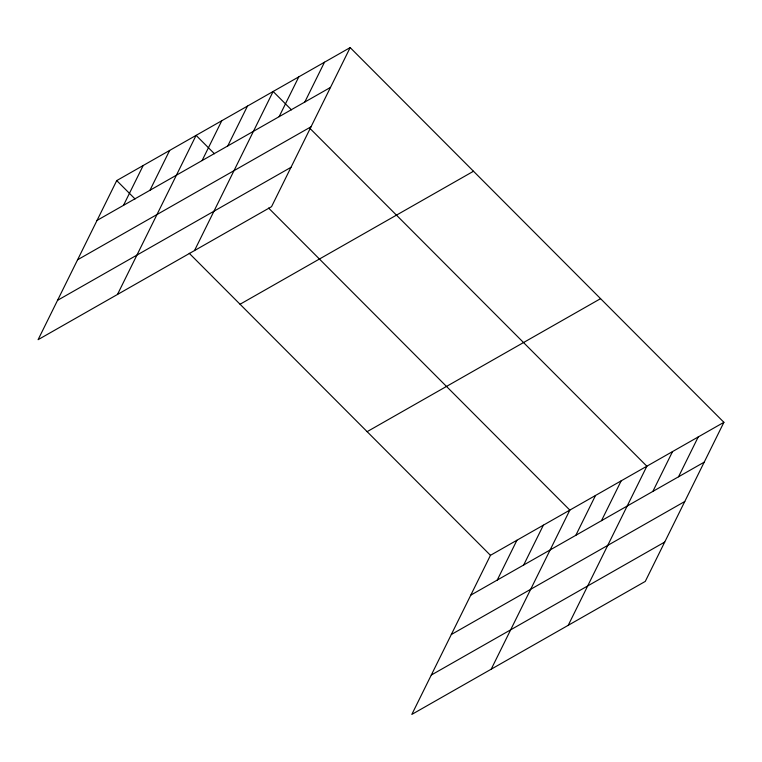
<?xml version="1.0" encoding="UTF-8"?>
<svg xmlns="http://www.w3.org/2000/svg" width="762" height="762" viewBox="0 0 762 762"><rect width="100%" height="100%" fill="white"/><g stroke="black" fill="none" stroke-linecap="round" stroke-linejoin="round"><path stroke-width="1.14" d="M350.168 47.587L116.729 180.584L38.1 339.681L271.539 206.683L350.168 47.587L723.9 422.319L645.271 581.416L411.832 714.413L490.461 555.317L723.9 422.319M123.501 205.349L143.189 165.516M149.952 190.281L169.64 150.438M117.472 294.465L196.101 135.369L214.436 153.753M202.092 160.572L221.78 120.739M227.771 145.942L247.46 106.109M194.5 250.574L273.129 91.478L291.465 109.861M279.121 116.681L298.809 76.848M304.8 102.051L324.488 62.217M497.234 580.082L516.922 540.248M523.684 565.004L543.373 525.17M491.204 669.188L569.833 510.102L268.595 208.064M575.824 535.305L595.513 495.471M601.494 520.675L621.182 480.841M568.233 625.307L646.862 466.211L309.801 128.245M652.853 491.414L672.541 451.58M678.532 476.783L698.221 436.95M97.041 220.418L330.479 87.42M77.591 259.775L311.029 126.778M57.55 300.323L290.989 167.326M240.059 304.248L473.497 171.25M367.132 431.654L600.57 298.656M470.773 595.151L704.212 462.153M451.323 634.508L684.762 501.51M431.282 675.056L664.721 542.058M116.729 180.584L135.065 198.968M189.224 253.279L490.461 555.317"/></g></svg>
